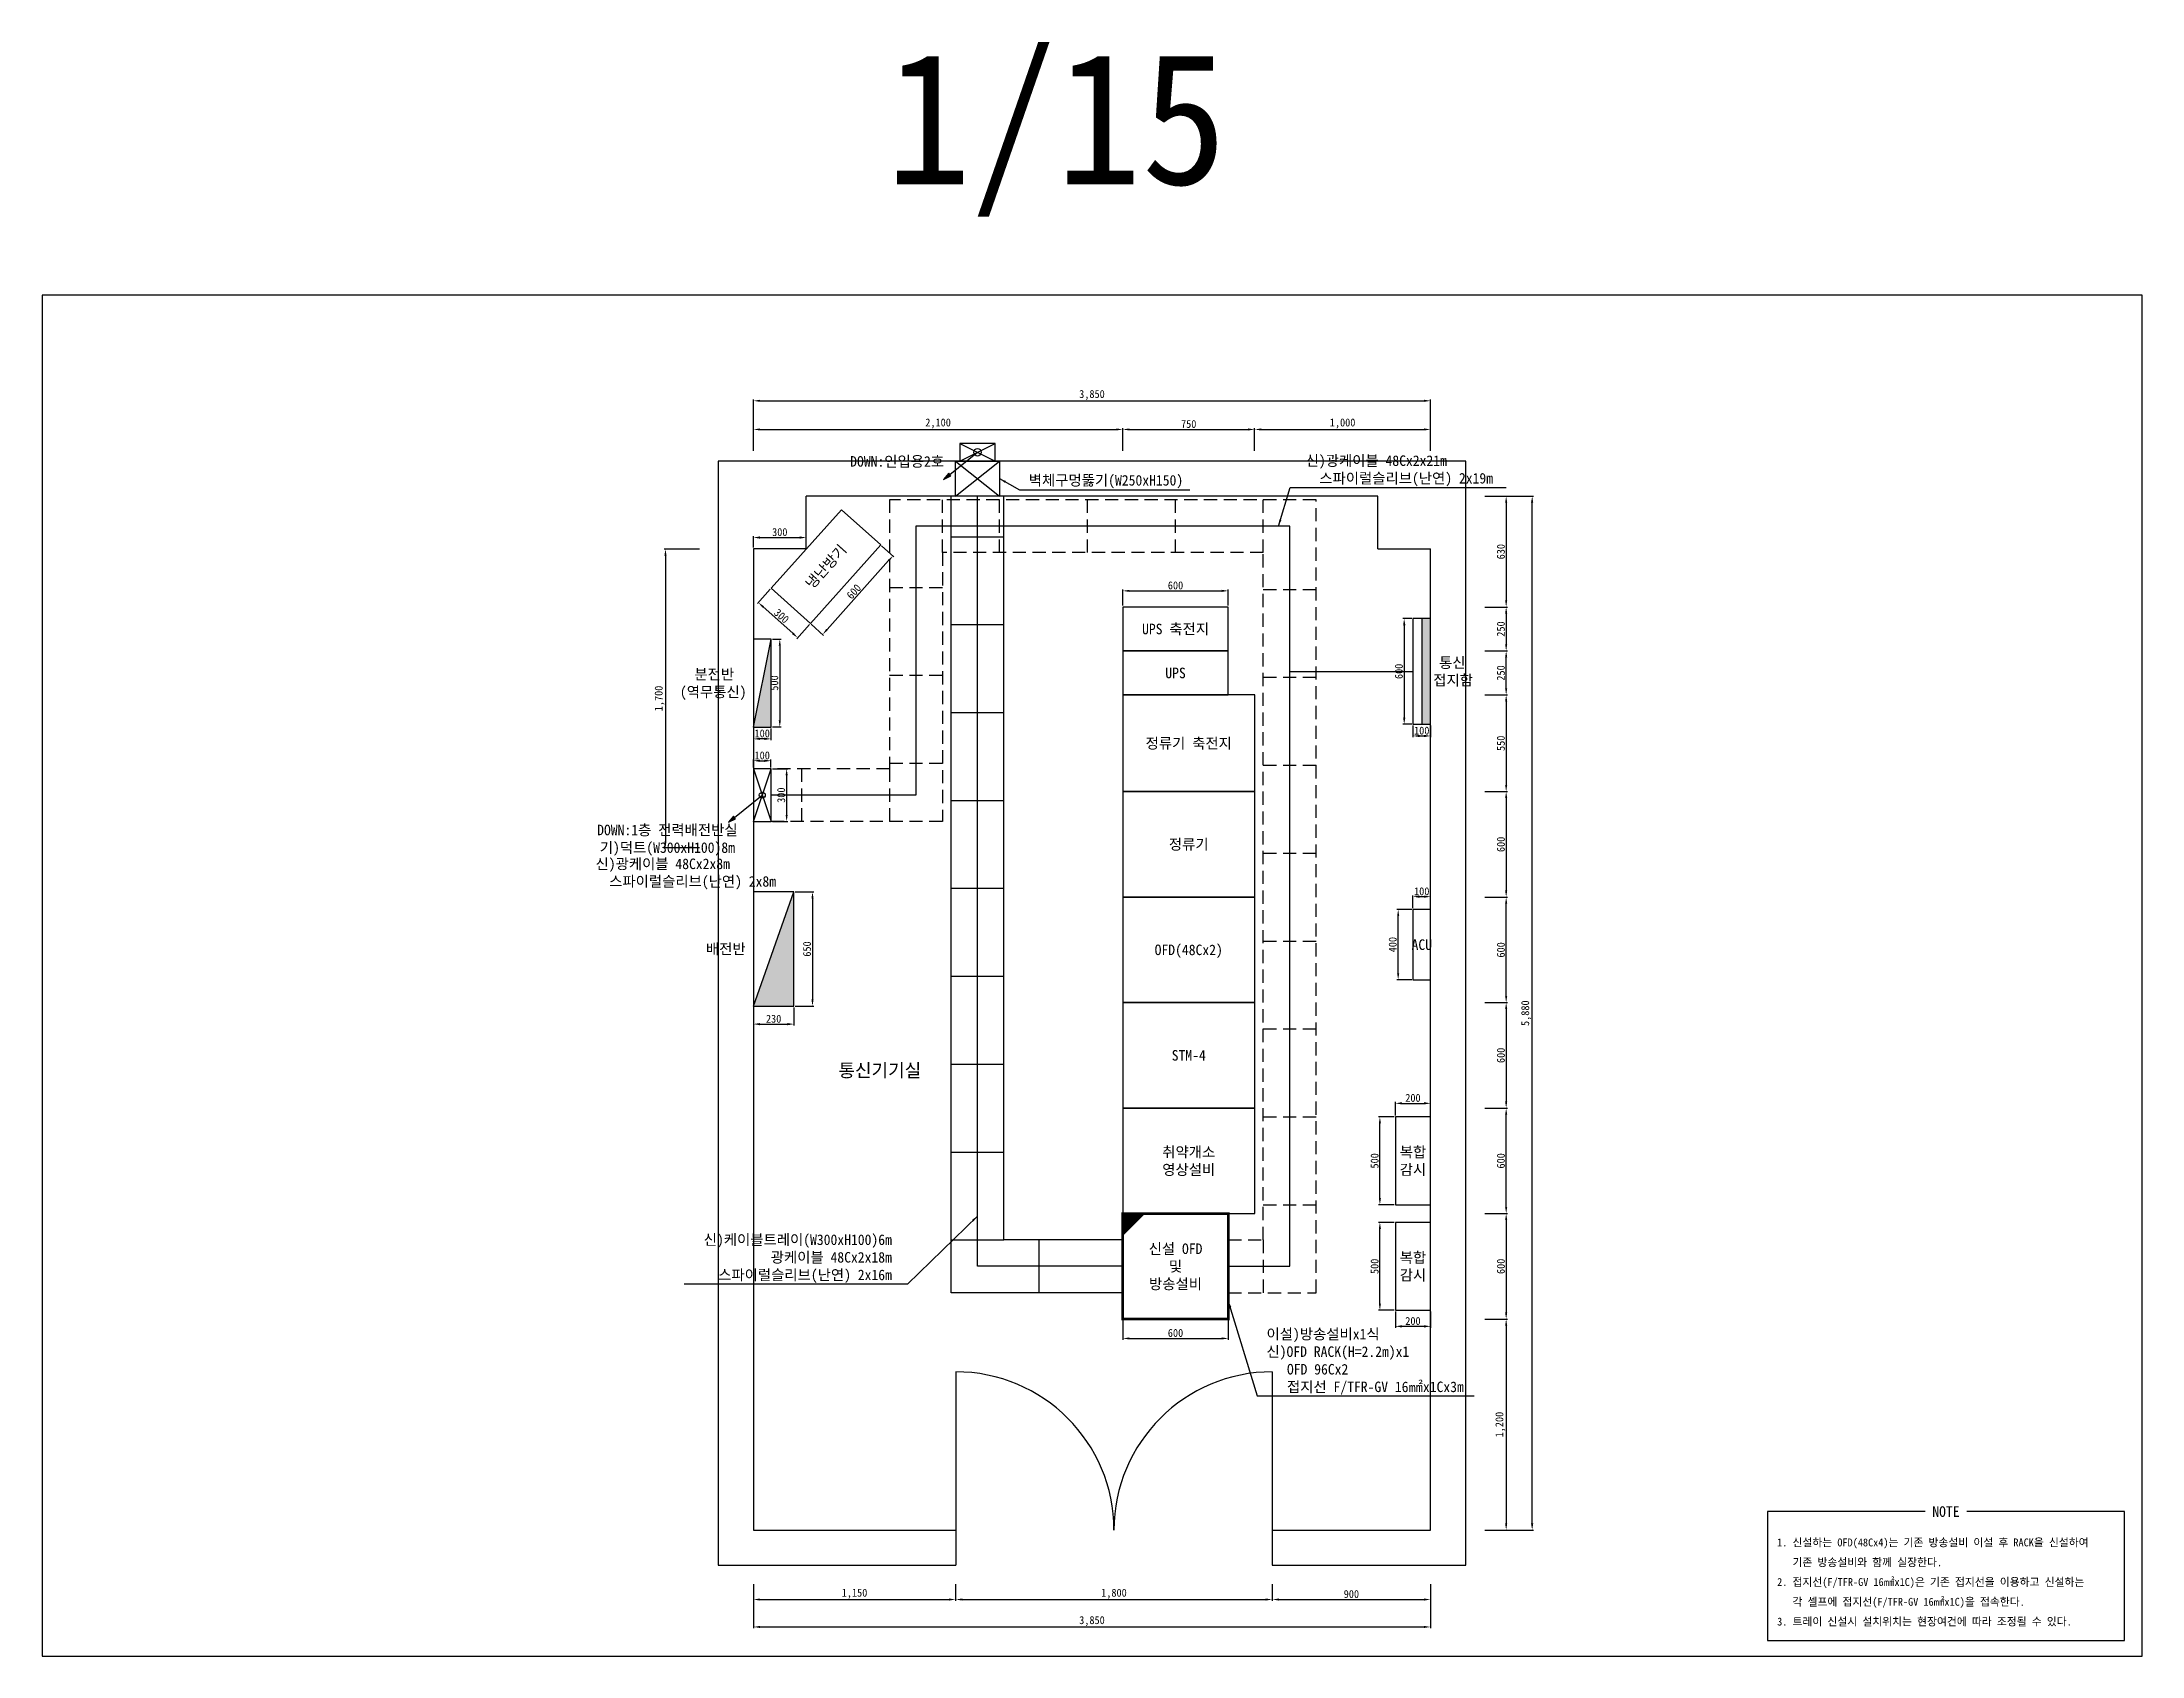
# Model space of a CAD drawing. Header units: millimetres. Extents: x 241035 to 252975, y -265491 to -256311.
import ezdxf
from ezdxf.enums import TextEntityAlignment as Align

# ---------------------------------------------------------------- set-up
doc = ezdxf.new("R2010")
doc.units = ezdxf.units.MM
doc.linetypes.add('HIDDEN2', pattern=[0.1875, 0.125, -0.0625])
for name, color, linetype in [('TT-BASE', 253, 'Continuous'), ('TT-CABL', 4, 'Continuous'), ('TT-CTRL-JUNT', 4, 'Continuous'), ('TT-TRAY', 4, 'Continuous'), ('TZ-BASE', 253, 'Continuous'), ('TZ-DIMS', 1, 'Continuous'), ('TZ-LEAL', 1, 'Continuous'), ('TZ-LEAT', 3, 'Continuous'), ('TZ-LINE', 4, 'Continuous'), ('TZ-SYMB', 2, 'Continuous'), ('TZ-TEX2', 3, 'Continuous'), ('TZ-TEXT', 3, 'Continuous')]:
    doc.layers.add(name, color=color, linetype=linetype)
doc.layers.add('TX-PAPR', color=2, linetype='Continuous', plot=False)
doc.styles.get("Standard").update_dxf_attribs({"font": 'GulimChe.ttf'})
doc.linetypes.add('BATTINB', pattern='A,0,-0.0025,[134,GulimChe.ttf,S=0.0025,R=0,X=-0.0025,Y=0.01],-0.005,[134,GulimChe.ttf,S=0.0025,R=180,X=0.0025,Y=0.01],-0.0025', length=0.01)
doc.dimstyles.new('D15', dxfattribs={"dimscale": 15, "dimtxt": 3, "dimasz": 2.5, "dimexe": 0.5, "dimexo": 0.5, "dimgap": 0.5, "dimtad": 1, "dimdec": 0, "dimzin": 1, "dimdsep": 46, "dimlunit": 6, "dimtxsty": 'Standard', "dimcen": 1, "dimclrd": 1, "dimclre": 1, "dimclrt": 3, "dimadec": 0, "dimazin": 0, "dimtfac": 1, "dimtdec": 0, "dimtix": 1, "dimtmove": 2, "dimatfit": 3, "dimfxl": 0, "dimtvp": 2, "dimlwd": -1, "dimlwe": -1, "dimarcsym": 0})

# ---------------------------------------------------------------- blocks, each defined once
blk = doc.blocks.new('*D26')
at = {"layer": 'DEFPOINTS', "color": 0}
for p in [(245080, -265075), (246230, -265075), (246230, -265170)]:
    blk.add_point(p, dxfattribs=at)
at = {"layer": 'TZ-DIMS', "color": 1}
for p, q in [((245080, -265082), (245080, -265177)), ((245118, -265170), (246193, -265170)), ((246230, -265082), (246230, -265177))]:
    blk.add_line(p, q, dxfattribs=at)
for points in [[(245118, -265164), (245118, -265176), (245080, -265170)], [(246193, -265164), (246193, -265176), (246230, -265170)]]:
    blk.add_solid(points, dxfattribs=at)
at = {"layer": 'TZ-DIMS', "color": 3, "insert": (245655, -265137), "char_height": 45, "attachment_point": 5}
blk.add_mtext('1,150', dxfattribs=at)
blk = doc.blocks.new('*D27')
at = {"layer": 'DEFPOINTS', "color": 0}
for p in [(246230, -265075), (248030, -265075), (248030, -265170)]:
    blk.add_point(p, dxfattribs=at)
at = {"layer": 'TZ-DIMS', "color": 1}
for p, q in [((246230, -265082), (246230, -265177)), ((246268, -265170), (247993, -265170)), ((248030, -265082), (248030, -265177))]:
    blk.add_line(p, q, dxfattribs=at)
for points in [[(246268, -265164), (246268, -265176), (246230, -265170)], [(247993, -265164), (247993, -265176), (248030, -265170)]]:
    blk.add_solid(points, dxfattribs=at)
at = {"layer": 'TZ-DIMS', "color": 3, "insert": (247130, -265137), "char_height": 45, "attachment_point": 5}
blk.add_mtext('1,800', dxfattribs=at)
blk = doc.blocks.new('*D28')
at = {"layer": 'DEFPOINTS', "color": 0}
for p in [(248030, -265075), (248930, -265075), (248930, -265170)]:
    blk.add_point(p, dxfattribs=at)
at = {"layer": 'TZ-DIMS', "color": 1}
for p, q in [((248030, -265082), (248030, -265177)), ((248068, -265170), (248893, -265170)), ((248930, -265082), (248930, -265177))]:
    blk.add_line(p, q, dxfattribs=at)
for points in [[(248068, -265164), (248068, -265176), (248030, -265170)], [(248893, -265164), (248893, -265176), (248930, -265170)]]:
    blk.add_solid(points, dxfattribs=at)
at = {"layer": 'TZ-DIMS', "color": 3, "insert": (248480, -265139), "char_height": 45, "attachment_point": 5}
blk.add_mtext('900', dxfattribs=at)
blk = doc.blocks.new('*D29')
at = {"layer": 'DEFPOINTS', "color": 0}
for p in [(245080, -265075), (248930, -265075), (248930, -265326)]:
    blk.add_point(p, dxfattribs=at)
at = {"layer": 'TZ-DIMS', "color": 1}
for p, q in [((245080, -265082), (245080, -265333)), ((248930, -265082), (248930, -265333)), ((245118, -265326), (248893, -265326))]:
    blk.add_line(p, q, dxfattribs=at)
for points in [[(245118, -265320), (245118, -265332), (245080, -265326)], [(248893, -265320), (248893, -265332), (248930, -265326)]]:
    blk.add_solid(points, dxfattribs=at)
at = {"layer": 'TZ-DIMS', "color": 3, "insert": (247005, -265293), "char_height": 45, "attachment_point": 5}
blk.add_mtext('3,850', dxfattribs=at)
blk = doc.blocks.new('*D30')
at = {"layer": 'DEFPOINTS', "color": 0}
for p in [(245804, -259171), (245874, -259234), (245404, -259618)]:
    blk.add_point(p, dxfattribs=at)
at = {"layer": 'TZ-DIMS', "color": 1}
for p, q in [((245809, -259176), (245879, -259239)), ((245499, -259653), (245849, -259261)), ((245409, -259623), (245479, -259686))]:
    blk.add_line(p, q, dxfattribs=at)
for points in [[(245844, -259257), (245853, -259266), (245874, -259234)], [(245494, -259649), (245503, -259657), (245474, -259681)]]:
    blk.add_solid(points, dxfattribs=at)
at = {"layer": 'TZ-DIMS', "color": 3, "insert": (245651, -259437), "char_height": 45, "attachment_point": 5, "rotation": 48.1897}
blk.add_mtext('600', dxfattribs=at)
blk = doc.blocks.new('*D31')
at = {"layer": 'DEFPOINTS', "color": 0}
for p in [(245180, -259418), (245404, -259618), (245331, -259699)]:
    blk.add_point(p, dxfattribs=at)
at = {"layer": 'TZ-DIMS', "color": 1}
for p, q in [((245175, -259424), (245103, -259505)), ((245136, -259524), (245304, -259674)), ((245399, -259624), (245326, -259705))]:
    blk.add_line(p, q, dxfattribs=at)
for points in [[(245140, -259520), (245132, -259529), (245108, -259499)], [(245308, -259670), (245299, -259679), (245331, -259699)]]:
    blk.add_solid(points, dxfattribs=at)
at = {"layer": 'TZ-DIMS', "color": 3, "insert": (245240, -259576), "char_height": 45, "attachment_point": 5, "rotation": 318.1897}
blk.add_mtext('300', dxfattribs=at)
blk = doc.blocks.new('*D38')
at = {"layer": 'DEFPOINTS', "color": 0}
for p in [(245080, -259195), (245380, -259130), (245380, -259195)]:
    blk.add_point(p, dxfattribs=at)
at = {"layer": 'TZ-DIMS', "color": 1}
for p, q in [((245080, -259187), (245080, -259122)), ((245118, -259130), (245343, -259130)), ((245380, -259187), (245380, -259122))]:
    blk.add_line(p, q, dxfattribs=at)
for points in [[(245118, -259123), (245118, -259136), (245080, -259130)], [(245343, -259123), (245343, -259136), (245380, -259130)]]:
    blk.add_solid(points, dxfattribs=at)
at = {"layer": 'TZ-DIMS', "color": 3, "insert": (245230, -259099), "char_height": 45, "attachment_point": 5}
blk.add_mtext('300', dxfattribs=at)
blk = doc.blocks.new('*D32')
at = {"layer": 'DEFPOINTS', "color": 0}
for p in [(245180, -260445), (245180, -260745), (245269, -260745)]:
    blk.add_point(p, dxfattribs=at)
at = {"layer": 'TZ-DIMS', "color": 1}
for p, q in [((245188, -260445), (245276, -260445)), ((245269, -260482), (245269, -260707)), ((245188, -260745), (245276, -260745))]:
    blk.add_line(p, q, dxfattribs=at)
for points in [[(245263, -260482), (245275, -260482), (245269, -260445)], [(245263, -260707), (245275, -260707), (245269, -260745)]]:
    blk.add_solid(points, dxfattribs=at)
at = {"layer": 'TZ-DIMS', "color": 3, "insert": (245238, -260595), "char_height": 45, "attachment_point": 5, "rotation": 90}
blk.add_mtext('300', dxfattribs=at)
blk = doc.blocks.new('*D33')
at = {"layer": 'DEFPOINTS', "color": 0}
for p in [(245180, -260399), (245080, -260445), (245180, -260445)]:
    blk.add_point(p, dxfattribs=at)
at = {"layer": 'TZ-DIMS', "color": 1}
for p, q in [((245080, -260437), (245080, -260392)), ((245118, -260399), (245143, -260399)), ((245180, -260437), (245180, -260392))]:
    blk.add_line(p, q, dxfattribs=at)
for points in [[(245118, -260393), (245118, -260406), (245080, -260399)], [(245143, -260393), (245143, -260406), (245180, -260399)]]:
    blk.add_solid(points, dxfattribs=at)
at = {"layer": 'TZ-DIMS', "color": 3, "insert": (245130, -260369), "char_height": 45, "attachment_point": 5}
blk.add_mtext('100', dxfattribs=at)
blk = doc.blocks.new('*D34')
at = {"layer": 'DEFPOINTS', "color": 0}
for p in [(245180, -259707), (245180, -260207), (245230, -260207)]:
    blk.add_point(p, dxfattribs=at)
at = {"layer": 'TZ-DIMS', "color": 1}
for p, q in [((245188, -259707), (245237, -259707)), ((245230, -259745), (245230, -260170)), ((245188, -260207), (245237, -260207))]:
    blk.add_line(p, q, dxfattribs=at)
for points in [[(245224, -259745), (245236, -259745), (245230, -259707)], [(245224, -260170), (245236, -260170), (245230, -260207)]]:
    blk.add_solid(points, dxfattribs=at)
at = {"layer": 'TZ-DIMS', "color": 3, "insert": (245199, -259957), "char_height": 45, "attachment_point": 5, "rotation": 90}
blk.add_mtext('500', dxfattribs=at)
blk = doc.blocks.new('*D35')
at = {"layer": 'DEFPOINTS', "color": 0}
for p in [(245080, -260207), (245080, -260275), (245180, -260207)]:
    blk.add_point(p, dxfattribs=at)
at = {"layer": 'TZ-DIMS', "color": 1}
for p, q in [((245080, -260215), (245080, -260282)), ((245143, -260275), (245118, -260275)), ((245180, -260215), (245180, -260282))]:
    blk.add_line(p, q, dxfattribs=at)
for points in [[(245118, -260268), (245118, -260281), (245080, -260275)], [(245143, -260268), (245143, -260281), (245180, -260275)]]:
    blk.add_solid(points, dxfattribs=at)
at = {"layer": 'TZ-DIMS', "color": 3, "insert": (245130, -260244), "char_height": 45, "attachment_point": 5}
blk.add_mtext('100', dxfattribs=at)
blk = doc.blocks.new('*D3')
at = {"layer": 'DEFPOINTS', "color": 0}
for p in [(245080, -261795), (245310, -261795), (245310, -261897)]:
    blk.add_point(p, dxfattribs=at)
at = {"layer": 'TZ-DIMS', "color": 1}
for p, q in [((245080, -261802), (245080, -261905)), ((245310, -261802), (245310, -261905)), ((245118, -261897), (245273, -261897))]:
    blk.add_line(p, q, dxfattribs=at)
for points in [[(245118, -261891), (245118, -261904), (245080, -261897)], [(245273, -261891), (245273, -261904), (245310, -261897)]]:
    blk.add_solid(points, dxfattribs=at)
at = {"layer": 'TZ-DIMS', "color": 3, "insert": (245195, -261867), "char_height": 45, "attachment_point": 5}
blk.add_mtext('230', dxfattribs=at)
blk = doc.blocks.new('*D4')
at = {"layer": 'DEFPOINTS', "color": 0}
for p in [(247180, -258515), (245080, -258645), (247180, -258645)]:
    blk.add_point(p, dxfattribs=at)
at = {"layer": 'TZ-DIMS', "color": 1}
for p, q in [((245080, -258637), (245080, -258507)), ((245118, -258515), (247143, -258515)), ((247180, -258637), (247180, -258507))]:
    blk.add_line(p, q, dxfattribs=at)
for points in [[(245118, -258509), (245118, -258521), (245080, -258515)], [(247143, -258509), (247143, -258521), (247180, -258515)]]:
    blk.add_solid(points, dxfattribs=at)
at = {"layer": 'TZ-DIMS', "color": 3, "insert": (246130, -258481), "char_height": 45, "attachment_point": 5}
blk.add_mtext('2,100', dxfattribs=at)
blk = doc.blocks.new('*D5')
at = {"layer": 'DEFPOINTS', "color": 0}
for p in [(247930, -258515), (247180, -258645), (247930, -258645)]:
    blk.add_point(p, dxfattribs=at)
at = {"layer": 'TZ-DIMS', "color": 1}
for p, q in [((247180, -258637), (247180, -258507)), ((247218, -258515), (247893, -258515)), ((247930, -258637), (247930, -258507))]:
    blk.add_line(p, q, dxfattribs=at)
for points in [[(247218, -258509), (247218, -258521), (247180, -258515)], [(247893, -258509), (247893, -258521), (247930, -258515)]]:
    blk.add_solid(points, dxfattribs=at)
at = {"layer": 'TZ-DIMS', "color": 3, "insert": (247555, -258484), "char_height": 45, "attachment_point": 5}
blk.add_mtext('750', dxfattribs=at)
blk = doc.blocks.new('*D6')
at = {"layer": 'DEFPOINTS', "color": 0}
for p in [(248930, -258515), (247930, -258645), (248930, -258645)]:
    blk.add_point(p, dxfattribs=at)
at = {"layer": 'TZ-DIMS', "color": 1}
for p, q in [((247930, -258637), (247930, -258507)), ((247968, -258515), (248893, -258515)), ((248930, -258637), (248930, -258507))]:
    blk.add_line(p, q, dxfattribs=at)
for points in [[(247968, -258509), (247968, -258521), (247930, -258515)], [(248893, -258509), (248893, -258521), (248930, -258515)]]:
    blk.add_solid(points, dxfattribs=at)
at = {"layer": 'TZ-DIMS', "color": 3, "insert": (248430, -258481), "char_height": 45, "attachment_point": 5}
blk.add_mtext('1,000', dxfattribs=at)
blk = doc.blocks.new('*D7')
at = {"layer": 'DEFPOINTS', "color": 0}
for p in [(248930, -258352), (245080, -258645), (248930, -258645)]:
    blk.add_point(p, dxfattribs=at)
at = {"layer": 'TZ-DIMS', "color": 1}
for p, q in [((245080, -258637), (245080, -258345)), ((245118, -258352), (248893, -258352)), ((248930, -258637), (248930, -258345))]:
    blk.add_line(p, q, dxfattribs=at)
for points in [[(245118, -258346), (245118, -258358), (245080, -258352)], [(248893, -258346), (248893, -258358), (248930, -258352)]]:
    blk.add_solid(points, dxfattribs=at)
at = {"layer": 'TZ-DIMS', "color": 3, "insert": (247005, -258319), "char_height": 45, "attachment_point": 5}
blk.add_mtext('3,850', dxfattribs=at)
blk = doc.blocks.new('*D8')
at = {"layer": 'DEFPOINTS', "color": 0}
for p in [(249230, -258895), (249230, -259525), (249360, -259525)]:
    blk.add_point(p, dxfattribs=at)
at = {"layer": 'TZ-DIMS', "color": 1}
for p, q in [((249238, -258895), (249368, -258895)), ((249360, -258932), (249360, -259487)), ((249238, -259525), (249368, -259525))]:
    blk.add_line(p, q, dxfattribs=at)
for points in [[(249354, -258932), (249366, -258932), (249360, -258895)], [(249354, -259487), (249366, -259487), (249360, -259525)]]:
    blk.add_solid(points, dxfattribs=at)
at = {"layer": 'TZ-DIMS', "color": 3, "insert": (249330, -259210), "char_height": 45, "attachment_point": 5, "rotation": 90}
blk.add_mtext('630', dxfattribs=at)
blk = doc.blocks.new('*D9')
at = {"layer": 'DEFPOINTS', "color": 0}
for p in [(249230, -259525), (249230, -259775), (249360, -259775)]:
    blk.add_point(p, dxfattribs=at)
at = {"layer": 'TZ-DIMS', "color": 1}
for p, q in [((249238, -259525), (249368, -259525)), ((249360, -259562), (249360, -259737)), ((249238, -259775), (249368, -259775))]:
    blk.add_line(p, q, dxfattribs=at)
for points in [[(249354, -259562), (249366, -259562), (249360, -259525)], [(249354, -259737), (249366, -259737), (249360, -259775)]]:
    blk.add_solid(points, dxfattribs=at)
at = {"layer": 'TZ-DIMS', "color": 3, "insert": (249330, -259650), "char_height": 45, "attachment_point": 5, "rotation": 90}
blk.add_mtext('250', dxfattribs=at)
blk = doc.blocks.new('*D10')
at = {"layer": 'DEFPOINTS', "color": 0}
for p in [(249230, -259775), (249360, -259775), (249230, -260025)]:
    blk.add_point(p, dxfattribs=at)
at = {"layer": 'TZ-DIMS', "color": 1}
for p, q in [((249238, -259775), (249368, -259775)), ((249360, -259987), (249360, -259812)), ((249238, -260025), (249368, -260025))]:
    blk.add_line(p, q, dxfattribs=at)
for points in [[(249354, -259812), (249366, -259812), (249360, -259775)], [(249354, -259987), (249366, -259987), (249360, -260025)]]:
    blk.add_solid(points, dxfattribs=at)
at = {"layer": 'TZ-DIMS', "color": 3, "insert": (249330, -259900), "char_height": 45, "attachment_point": 5, "rotation": 90}
blk.add_mtext('250', dxfattribs=at)
blk = doc.blocks.new('*D11')
at = {"layer": 'DEFPOINTS', "color": 0}
for p in [(249230, -260025), (249230, -260575), (249360, -260575)]:
    blk.add_point(p, dxfattribs=at)
at = {"layer": 'TZ-DIMS', "color": 1}
for p, q in [((249238, -260025), (249368, -260025)), ((249360, -260062), (249360, -260537)), ((249238, -260575), (249368, -260575))]:
    blk.add_line(p, q, dxfattribs=at)
for points in [[(249354, -260062), (249366, -260062), (249360, -260025)], [(249354, -260537), (249366, -260537), (249360, -260575)]]:
    blk.add_solid(points, dxfattribs=at)
at = {"layer": 'TZ-DIMS', "color": 3, "insert": (249330, -260300), "char_height": 45, "attachment_point": 5, "rotation": 90}
blk.add_mtext('550', dxfattribs=at)
blk = doc.blocks.new('*D12')
at = {"layer": 'DEFPOINTS', "color": 0}
for p in [(249230, -260575), (249230, -261175), (249360, -261175)]:
    blk.add_point(p, dxfattribs=at)
at = {"layer": 'TZ-DIMS', "color": 1}
for p, q in [((249238, -260575), (249368, -260575)), ((249360, -260612), (249360, -261137)), ((249238, -261175), (249368, -261175))]:
    blk.add_line(p, q, dxfattribs=at)
for points in [[(249354, -260612), (249366, -260612), (249360, -260575)], [(249354, -261137), (249366, -261137), (249360, -261175)]]:
    blk.add_solid(points, dxfattribs=at)
at = {"layer": 'TZ-DIMS', "color": 3, "insert": (249330, -260875), "char_height": 45, "attachment_point": 5, "rotation": 90}
blk.add_mtext('600', dxfattribs=at)
blk = doc.blocks.new('*D13')
at = {"layer": 'DEFPOINTS', "color": 0}
for p in [(249230, -261175), (249360, -261175), (249230, -261775)]:
    blk.add_point(p, dxfattribs=at)
at = {"layer": 'TZ-DIMS', "color": 1}
for p, q in [((249238, -261175), (249368, -261175)), ((249360, -261737), (249360, -261212)), ((249238, -261775), (249368, -261775))]:
    blk.add_line(p, q, dxfattribs=at)
for points in [[(249354, -261212), (249366, -261212), (249360, -261175)], [(249354, -261737), (249366, -261737), (249360, -261775)]]:
    blk.add_solid(points, dxfattribs=at)
at = {"layer": 'TZ-DIMS', "color": 3, "insert": (249330, -261475), "char_height": 45, "attachment_point": 5, "rotation": 90}
blk.add_mtext('600', dxfattribs=at)
blk = doc.blocks.new('*D14')
at = {"layer": 'DEFPOINTS', "color": 0}
for p in [(249230, -262375), (249360, -262375), (249230, -262975)]:
    blk.add_point(p, dxfattribs=at)
at = {"layer": 'TZ-DIMS', "color": 1}
for p, q in [((249238, -262375), (249368, -262375)), ((249360, -262937), (249360, -262412)), ((249238, -262975), (249368, -262975))]:
    blk.add_line(p, q, dxfattribs=at)
for points in [[(249354, -262412), (249366, -262412), (249360, -262375)], [(249354, -262937), (249366, -262937), (249360, -262975)]]:
    blk.add_solid(points, dxfattribs=at)
at = {"layer": 'TZ-DIMS', "color": 3, "insert": (249330, -262675), "char_height": 45, "attachment_point": 5, "rotation": 90}
blk.add_mtext('600', dxfattribs=at)
blk = doc.blocks.new('*D15')
at = {"layer": 'DEFPOINTS', "color": 0}
for p in [(249230, -261775), (249230, -262375), (249360, -262375)]:
    blk.add_point(p, dxfattribs=at)
at = {"layer": 'TZ-DIMS', "color": 1}
for p, q in [((249238, -261775), (249368, -261775)), ((249360, -261812), (249360, -262337)), ((249238, -262375), (249368, -262375))]:
    blk.add_line(p, q, dxfattribs=at)
for points in [[(249354, -261812), (249366, -261812), (249360, -261775)], [(249354, -262337), (249366, -262337), (249360, -262375)]]:
    blk.add_solid(points, dxfattribs=at)
at = {"layer": 'TZ-DIMS', "color": 3, "insert": (249330, -262075), "char_height": 45, "attachment_point": 5, "rotation": 90}
blk.add_mtext('600', dxfattribs=at)
blk = doc.blocks.new('*D16')
at = {"layer": 'DEFPOINTS', "color": 0}
for p in [(249230, -262975), (249230, -263575), (249360, -263575)]:
    blk.add_point(p, dxfattribs=at)
at = {"layer": 'TZ-DIMS', "color": 1}
for p, q in [((249238, -262975), (249368, -262975)), ((249360, -263012), (249360, -263537)), ((249238, -263575), (249368, -263575))]:
    blk.add_line(p, q, dxfattribs=at)
for points in [[(249354, -263012), (249366, -263012), (249360, -262975)], [(249354, -263537), (249366, -263537), (249360, -263575)]]:
    blk.add_solid(points, dxfattribs=at)
at = {"layer": 'TZ-DIMS', "color": 3, "insert": (249330, -263275), "char_height": 45, "attachment_point": 5, "rotation": 90}
blk.add_mtext('600', dxfattribs=at)
blk = doc.blocks.new('*D17')
at = {"layer": 'DEFPOINTS', "color": 0}
for p in [(249230, -263575), (249230, -264775), (249360, -264775)]:
    blk.add_point(p, dxfattribs=at)
at = {"layer": 'TZ-DIMS', "color": 1}
for p, q in [((249238, -263575), (249368, -263575)), ((249360, -263612), (249360, -264737)), ((249238, -264775), (249368, -264775))]:
    blk.add_line(p, q, dxfattribs=at)
for points in [[(249354, -263612), (249366, -263612), (249360, -263575)], [(249354, -264737), (249366, -264737), (249360, -264775)]]:
    blk.add_solid(points, dxfattribs=at)
at = {"layer": 'TZ-DIMS', "color": 3, "insert": (249327, -264175), "char_height": 45, "attachment_point": 5, "rotation": 90}
blk.add_mtext('1,200', dxfattribs=at)
blk = doc.blocks.new('*D18')
at = {"layer": 'DEFPOINTS', "color": 0}
for p in [(249230, -258895), (249508, -258895), (249230, -264775)]:
    blk.add_point(p, dxfattribs=at)
at = {"layer": 'TZ-DIMS', "color": 1}
for p, q in [((249238, -258895), (249515, -258895)), ((249508, -264737), (249508, -258932)), ((249238, -264775), (249515, -264775))]:
    blk.add_line(p, q, dxfattribs=at)
for points in [[(249501, -258932), (249514, -258932), (249508, -258895)], [(249501, -264737), (249514, -264737), (249508, -264775)]]:
    blk.add_solid(points, dxfattribs=at)
at = {"layer": 'TZ-DIMS', "color": 3, "insert": (249474, -261835), "char_height": 45, "attachment_point": 5, "rotation": 90}
blk.add_mtext('5,880', dxfattribs=at)
blk = doc.blocks.new('*D36')
at = {"layer": 'DEFPOINTS', "color": 0}
for p in [(247780, -259433), (247180, -259525), (247780, -259525)]:
    blk.add_point(p, dxfattribs=at)
at = {"layer": 'TZ-DIMS', "color": 1}
for p, q in [((247180, -259517), (247180, -259425)), ((247218, -259433), (247743, -259433)), ((247780, -259517), (247780, -259425))]:
    blk.add_line(p, q, dxfattribs=at)
for points in [[(247218, -259427), (247218, -259439), (247180, -259433)], [(247743, -259427), (247743, -259439), (247780, -259433)]]:
    blk.add_solid(points, dxfattribs=at)
at = {"layer": 'TZ-DIMS', "color": 3, "insert": (247480, -259402), "char_height": 45, "attachment_point": 5}
blk.add_mtext('600', dxfattribs=at)
blk = doc.blocks.new('*D19')
at = {"layer": 'DEFPOINTS', "color": 0}
for p in [(248830, -259591), (248780, -260191), (248830, -260191)]:
    blk.add_point(p, dxfattribs=at)
at = {"layer": 'TZ-DIMS', "color": 1}
for p, q in [((248823, -259591), (248773, -259591)), ((248780, -259629), (248780, -260154)), ((248823, -260191), (248773, -260191))]:
    blk.add_line(p, q, dxfattribs=at)
for points in [[(248774, -259629), (248787, -259629), (248780, -259591)], [(248774, -260154), (248787, -260154), (248780, -260191)]]:
    blk.add_solid(points, dxfattribs=at)
at = {"layer": 'TZ-DIMS', "color": 3, "insert": (248750, -259891), "char_height": 45, "attachment_point": 5, "rotation": 90}
blk.add_mtext('600', dxfattribs=at)
blk = doc.blocks.new('*D20')
at = {"layer": 'DEFPOINTS', "color": 0}
for p in [(248830, -260191), (248930, -260191), (248930, -260258)]:
    blk.add_point(p, dxfattribs=at)
at = {"layer": 'TZ-DIMS', "color": 1}
for p, q in [((248830, -260199), (248830, -260266)), ((248868, -260258), (248893, -260258)), ((248930, -260199), (248930, -260266))]:
    blk.add_line(p, q, dxfattribs=at)
for points in [[(248868, -260252), (248868, -260265), (248830, -260258)], [(248893, -260252), (248893, -260265), (248930, -260258)]]:
    blk.add_solid(points, dxfattribs=at)
at = {"layer": 'TZ-DIMS', "color": 3, "insert": (248880, -260228), "char_height": 45, "attachment_point": 5}
blk.add_mtext('100', dxfattribs=at)
blk = doc.blocks.new('*D21')
at = {"layer": 'DEFPOINTS', "color": 0}
for p in [(248730, -263525), (248930, -263525), (248930, -263616)]:
    blk.add_point(p, dxfattribs=at)
at = {"layer": 'TZ-DIMS', "color": 1}
for p, q in [((248730, -263532), (248730, -263624)), ((248768, -263616), (248893, -263616)), ((248930, -263532), (248930, -263624))]:
    blk.add_line(p, q, dxfattribs=at)
for points in [[(248768, -263610), (248768, -263623), (248730, -263616)], [(248893, -263610), (248893, -263623), (248930, -263616)]]:
    blk.add_solid(points, dxfattribs=at)
at = {"layer": 'TZ-DIMS', "color": 3, "insert": (248830, -263586), "char_height": 45, "attachment_point": 5}
blk.add_mtext('200', dxfattribs=at)
blk = doc.blocks.new('*D22')
at = {"layer": 'DEFPOINTS', "color": 0}
for p in [(248642, -263025), (248730, -263025), (248730, -263525)]:
    blk.add_point(p, dxfattribs=at)
at = {"layer": 'TZ-DIMS', "color": 1}
for p, q in [((248723, -263025), (248635, -263025)), ((248642, -263487), (248642, -263062)), ((248723, -263525), (248635, -263525))]:
    blk.add_line(p, q, dxfattribs=at)
for points in [[(248636, -263062), (248648, -263062), (248642, -263025)], [(248636, -263487), (248648, -263487), (248642, -263525)]]:
    blk.add_solid(points, dxfattribs=at)
at = {"layer": 'TZ-DIMS', "color": 3, "insert": (248612, -263275), "char_height": 45, "attachment_point": 5, "rotation": 90}
blk.add_mtext('500', dxfattribs=at)
blk = doc.blocks.new('*D23')
at = {"layer": 'DEFPOINTS', "color": 0}
for p in [(248642, -262425), (248730, -262425), (248730, -262925)]:
    blk.add_point(p, dxfattribs=at)
at = {"layer": 'TZ-DIMS', "color": 1}
for p, q in [((248723, -262425), (248635, -262425)), ((248642, -262887), (248642, -262462)), ((248723, -262925), (248635, -262925))]:
    blk.add_line(p, q, dxfattribs=at)
for points in [[(248636, -262462), (248648, -262462), (248642, -262425)], [(248636, -262887), (248648, -262887), (248642, -262925)]]:
    blk.add_solid(points, dxfattribs=at)
at = {"layer": 'TZ-DIMS', "color": 3, "insert": (248612, -262675), "char_height": 45, "attachment_point": 5, "rotation": 90}
blk.add_mtext('500', dxfattribs=at)
blk = doc.blocks.new('*D24')
at = {"layer": 'DEFPOINTS', "color": 0}
for p in [(248746, -261245), (248830, -261245), (248830, -261645)]:
    blk.add_point(p, dxfattribs=at)
at = {"layer": 'TZ-DIMS', "color": 1}
for p, q in [((248823, -261245), (248739, -261245)), ((248746, -261608), (248746, -261283)), ((248823, -261645), (248739, -261645))]:
    blk.add_line(p, q, dxfattribs=at)
for points in [[(248740, -261283), (248752, -261283), (248746, -261245)], [(248740, -261608), (248752, -261608), (248746, -261645)]]:
    blk.add_solid(points, dxfattribs=at)
at = {"layer": 'TZ-DIMS', "color": 3, "insert": (248715, -261445), "char_height": 45, "attachment_point": 5, "rotation": 90}
blk.add_mtext('400', dxfattribs=at)
blk = doc.blocks.new('*D25')
at = {"layer": 'DEFPOINTS', "color": 0}
for p in [(248830, -261245), (248930, -261172), (248930, -261245)]:
    blk.add_point(p, dxfattribs=at)
at = {"layer": 'TZ-DIMS', "color": 1}
for p, q in [((248830, -261238), (248830, -261165)), ((248868, -261172), (248893, -261172)), ((248930, -261238), (248930, -261165))]:
    blk.add_line(p, q, dxfattribs=at)
for points in [[(248868, -261166), (248868, -261179), (248830, -261172)], [(248893, -261166), (248893, -261179), (248930, -261172)]]:
    blk.add_solid(points, dxfattribs=at)
at = {"layer": 'TZ-DIMS', "color": 3, "insert": (248880, -261142), "char_height": 45, "attachment_point": 5}
blk.add_mtext('100', dxfattribs=at)
blk = doc.blocks.new('*D37')
at = {"layer": 'DEFPOINTS', "color": 0}
for p in [(248730, -262425), (248930, -262348), (248930, -262425)]:
    blk.add_point(p, dxfattribs=at)
at = {"layer": 'TZ-DIMS', "color": 1}
for p, q in [((248730, -262417), (248730, -262340)), ((248768, -262348), (248893, -262348)), ((248930, -262417), (248930, -262340))]:
    blk.add_line(p, q, dxfattribs=at)
for points in [[(248768, -262341), (248768, -262354), (248730, -262348)], [(248893, -262341), (248893, -262354), (248930, -262348)]]:
    blk.add_solid(points, dxfattribs=at)
at = {"layer": 'TZ-DIMS', "color": 3, "insert": (248830, -262317), "char_height": 45, "attachment_point": 5}
blk.add_mtext('200', dxfattribs=at)
blk = doc.blocks.new('*D39')
at = {"layer": 'DEFPOINTS', "color": 0}
for p in [(244780, -259195), (244580, -260895), (244780, -260895)]:
    blk.add_point(p, dxfattribs=at)
at = {"layer": 'TZ-DIMS', "color": 1}
for p, q in [((244773, -259195), (244573, -259195)), ((244580, -259232), (244580, -260857)), ((244773, -260895), (244573, -260895))]:
    blk.add_line(p, q, dxfattribs=at)
for points in [[(244574, -259232), (244586, -259232), (244580, -259195)], [(244574, -260857), (244586, -260857), (244580, -260895)]]:
    blk.add_solid(points, dxfattribs=at)
at = {"layer": 'TZ-DIMS', "color": 3, "insert": (244547, -260045), "char_height": 45, "attachment_point": 5, "rotation": 90}
blk.add_mtext('1,700', dxfattribs=at)
blk = doc.blocks.new('*D40')
at = {"layer": 'DEFPOINTS', "color": 0}
for p in [(245310, -261145), (245310, -261795), (245416, -261795)]:
    blk.add_point(p, dxfattribs=at)
at = {"layer": 'TZ-DIMS', "color": 1}
for p, q in [((245318, -261145), (245423, -261145)), ((245416, -261182), (245416, -261757)), ((245318, -261795), (245423, -261795))]:
    blk.add_line(p, q, dxfattribs=at)
for points in [[(245410, -261182), (245422, -261182), (245416, -261145)], [(245410, -261757), (245422, -261757), (245416, -261795)]]:
    blk.add_solid(points, dxfattribs=at)
at = {"layer": 'TZ-DIMS', "color": 3, "insert": (245385, -261470), "char_height": 45, "attachment_point": 5, "rotation": 90}
blk.add_mtext('650', dxfattribs=at)
blk = doc.blocks.new('*D41')
at = {"layer": 'DEFPOINTS', "color": 0}
for p in [(247180, -263575), (247780, -263575), (247780, -263685)]:
    blk.add_point(p, dxfattribs=at)
at = {"layer": 'TZ-DIMS', "color": 1}
for p, q in [((247180, -263582), (247180, -263692)), ((247780, -263582), (247780, -263692)), ((247218, -263685), (247743, -263685))]:
    blk.add_line(p, q, dxfattribs=at)
for points in [[(247218, -263679), (247218, -263691), (247180, -263685)], [(247743, -263679), (247743, -263691), (247780, -263685)]]:
    blk.add_solid(points, dxfattribs=at)
at = {"layer": 'TZ-DIMS', "color": 3, "insert": (247480, -263654), "char_height": 45, "attachment_point": 5}
blk.add_mtext('600', dxfattribs=at)

msp = doc.modelspace()

# ---------------------------------------------------------------- hatches: boundary and pattern name
at = {"layer": 'TT-BASE'}
h = msp.add_hatch(color=256, dxfattribs=at)
h.dxf.hatch_style = 1
h.paths.add_polyline_path([(248880.2, -260191.1), (248930.2, -260191.1), (248930.2, -259591.1), (248880.2, -259591.1)])
h = msp.add_hatch(color=256, dxfattribs=at)
h.dxf.hatch_style = 1
h.paths.add_polyline_path([(245180.2, -260207.4), (245180.2, -259707.4), (245080.2, -260207.4)])
h = msp.add_hatch(color=256, dxfattribs=at)
h.dxf.hatch_style = 1
h.paths.add_polyline_path([(245310.2, -261794.5), (245310.2, -261144.5), (245080.2, -261794.5)])
at = {"layer": 'TZ-LINE'}
h = msp.add_hatch(color=256, dxfattribs=at)
h.dxf.hatch_style = 1
h.paths.add_polyline_path([(247297.7, -262974.8), (247180.2, -262974.8), (247180.2, -263092.3)])
at = {"layer": 'TZ-SYMB'}
for points in [[(246161.7, -258799.1), (246202.1, -258778.7), (246190.4, -258764.1)], [(244937.5, -260749.1), (244978, -260728.7), (244966.3, -260714.1)]]:
    msp.add_hatch(color=256, dxfattribs=at).paths.add_polyline_path(points)

# ---------------------------------------------------------------- linework, layer by layer
at = {"layer": 'TT-BASE'}
for points in [[(245403.8, -259618.4), (245803.8, -259171.2), (245580.2, -258971.2), (245180.2, -259418.4)], [(247180.2, -259774.8), (247780.2, -259774.8), (247780.2, -259524.8), (247180.2, -259524.8)], [(248830.2, -260191.1), (248930.2, -260191.1), (248930.2, -259591.1), (248830.2, -259591.1)], [(245080.2, -260207.4), (245180.2, -260207.4), (245180.2, -259707.4), (245080.2, -259707.4)], [(247180.2, -260024.8), (247780.2, -260024.8), (247780.2, -259774.8), (247180.2, -259774.8)], [(247180.2, -260574.8), (247930.2, -260574.8), (247930.2, -260024.8), (247180.2, -260024.8)], [(247180.2, -261174.8), (247930.2, -261174.8), (247930.2, -260574.8), (247180.2, -260574.8)], [(245080.2, -261794.5), (245310.2, -261794.5), (245310.2, -261144.5), (245080.2, -261144.5)], [(247180.2, -261774.8), (247930.2, -261774.8), (247930.2, -261174.8), (247180.2, -261174.8)], [(248830.2, -261645.3), (248930.2, -261645.3), (248930.2, -261245.3), (248830.2, -261245.3)], [(247180.2, -262374.8), (247930.2, -262374.8), (247930.2, -261774.8), (247180.2, -261774.8)], [(247180.2, -262974.8), (247930.2, -262974.8), (247930.2, -262374.8), (247180.2, -262374.8)], [(248730.2, -262924.8), (248930.2, -262924.8), (248930.2, -262424.8), (248730.2, -262424.8)], [(248730.2, -263524.8), (248930.2, -263524.8), (248930.2, -263024.8), (248730.2, -263024.8)]]:
    msp.add_lwpolyline(points, close=True, dxfattribs=at)
for points in [[(248880.2, -259591.1), (248880.2, -260191.1)], [(245080.2, -260207.4), (245180.2, -259707.4)], [(245080.2, -261794.5), (245310.2, -261144.5)]]:
    msp.add_lwpolyline(points, dxfattribs=at)
at = {"layer": 'TT-CABL'}
msp.add_lwpolyline([(247780.2, -263274.8), (248129.3, -263274.8), (248129.3, -259065), (246004.3, -259065), (246004.3, -260594.8), (245180.2, -260594.8)], dxfattribs=at)
at = {"layer": 'TT-CABL', "ltscale": 600}
msp.add_lwpolyline([(248129.3, -259891.1), (248830.2, -259891.1)], dxfattribs=at)
at = {"layer": 'TT-CTRL-JUNT', "ltscale": 3}
for points in [[(246454.3, -258694.8), (246454.3, -258594.8), (246254.3, -258594.8), (246254.3, -258694.8)], [(245080.2, -260744.8), (245180.2, -260744.8), (245180.2, -260444.8), (245080.2, -260444.8)]]:
    msp.add_lwpolyline(points, close=True, dxfattribs=at)
for points in [[(246254.3, -258594.8), (246454.3, -258694.8)], [(246254.3, -258694.8), (246454.3, -258594.8)], [(245080.2, -260744.8), (245180.2, -260444.8)], [(245080.2, -260444.8), (245180.2, -260744.8)]]:
    msp.add_lwpolyline(points, dxfattribs=at)
at = {"layer": 'TT-TRAY'}
msp.add_lwpolyline([(246229.3, -258694.8), (246479.3, -258694.8), (246479.3, -258894.8), (246229.3, -258894.8)], close=True, dxfattribs=at)
for points in [[(246229.3, -258694.8), (246479.3, -258894.8)], [(246229.3, -258894.8), (246479.3, -258694.8)], [(247180.2, -263424.8), (246204.3, -263424.8), (246204.3, -258894.8)], [(247180.2, -263274.8), (246354.3, -263274.8), (246354.3, -258894.8)], [(247180.2, -263124.8), (246504.3, -263124.8), (246504.3, -258894.8)], [(246204.3, -259124.8), (246504.3, -259124.8)], [(246204.3, -259624.8), (246504.3, -259624.8)], [(246204.3, -260124.8), (246504.3, -260124.8)], [(246204.3, -260624.8), (246504.3, -260624.8)], [(246204.3, -261124.8), (246504.3, -261124.8)], [(246204.3, -261624.8), (246504.3, -261624.8)], [(246204.3, -262124.8), (246504.3, -262124.8)], [(246204.3, -262624.8), (246504.3, -262624.8)], [(246204.3, -263124.8), (246504.3, -263124.8)], [(246704.3, -263424.8), (246704.3, -263124.8)]]:
    msp.add_lwpolyline(points, dxfattribs=at)
at = {"layer": 'TT-TRAY', "linetype": 'HIDDEN2', "ltscale": 600}
for points in [[(247780.2, -263424.8), (248279.3, -263424.8), (248279.3, -258915), (245854.3, -258915), (245854.3, -260444.8), (245180.2, -260444.8)], [(246154.3, -259215), (246154.3, -258915)], [(246479.3, -259215), (246479.3, -258915)], [(246979.3, -259215), (246979.3, -258915)], [(247479.3, -259215), (247479.3, -258915)], [(247979.3, -259215), (247979.3, -258915)], [(247780.2, -263124.8), (247979.3, -263124.8), (247979.3, -259215), (246154.3, -259215), (246154.3, -260744.8), (245180.2, -260744.8)], [(246154.3, -259415), (245854.3, -259415)], [(247979.3, -259424.8), (248279.3, -259424.8)], [(246154.3, -259915), (245854.3, -259915)], [(247979.3, -259924.8), (248279.3, -259924.8)], [(245354.3, -260444.8), (245354.3, -260744.8)], [(246154.3, -260415), (245854.3, -260415)], [(245854.3, -260444.8), (245854.3, -260744.8)], [(247979.3, -260424.8), (248279.3, -260424.8)], [(247979.3, -260924.8), (248279.3, -260924.8)], [(247979.3, -261424.8), (248279.3, -261424.8)], [(247979.3, -261924.8), (248279.3, -261924.8)], [(247979.3, -262424.8), (248279.3, -262424.8)], [(247979.3, -262924.8), (248279.3, -262924.8)], [(247979.3, -263124.8), (247979.3, -263424.8)]]:
    msp.add_lwpolyline(points, dxfattribs=at)
at = {"layer": 'TX-PAPR'}
msp.add_lwpolyline([(241035.2, -265491.3), (252975.2, -265491.3), (252975.2, -257751.3), (241035.2, -257751.3)], close=True, dxfattribs=at)
at = {"layer": 'TZ-BASE'}
for points in [[(248030.2, -264974.8), (249130.2, -264974.8), (249130.2, -258694.8), (244880.2, -258694.8), (244880.2, -264974.8), (246230.2, -264974.8)], [(248630.2, -258894.8), (245380.2, -258894.8)], [(245380.2, -259194.8), (245380.2, -258894.8)], [(248630.2, -259194.8), (248630.2, -258894.8)], [(245080.2, -259194.8), (245080.2, -264774.8), (246230.2, -264774.8)], [(245380.2, -259194.8), (245080.2, -259194.8)], [(248030.2, -264774.8), (248930.2, -264774.8), (248930.2, -259194.8)], [(248630.2, -259194.8), (248930.2, -259194.8)], [(246230.2, -263874.8), (246230.2, -264974.8)], [(248030.2, -263874.8), (248030.2, -264974.8)]]:
    msp.add_lwpolyline(points, dxfattribs=at)
for centre, start, end in [((246230.2, -264774.8), 0, 90), ((248030.2, -264774.8), 90, 180)]:
    msp.add_arc(centre, 900, start, end, dxfattribs=at)
at = {"layer": 'TZ-LINE', "const_width": 15}
msp.add_lwpolyline([(247180.2, -263574.8), (247780.2, -263574.8), (247780.2, -262974.8), (247180.2, -262974.8)], close=True, dxfattribs=at)
msp.add_lwpolyline([(247180.2, -263092.3), (247297.7, -262974.8)], dxfattribs=at)
at = {"layer": 'TZ-LINE', "ltscale": 2, "elevation": 23.2}
msp.add_lwpolyline([(251741.8, -264669.9), (250845, -264669.9), (250845, -265403), (252876, -265403), (252876, -264669.9), (251979.3, -264669.9)], dxfattribs=at)
at = {"layer": 'TZ-SYMB'}
for points in [[(246196.3, -258771.4), (246354.3, -258644.8)], [(244972.1, -260721.4), (245130.2, -260594.8)]]:
    msp.add_lwpolyline(points, dxfattribs=at)
for points in [[(246161.7, -258799.1), (246202.1, -258778.7), (246190.4, -258764.1)], [(244937.5, -260749.1), (244978, -260728.7), (244966.3, -260714.1)]]:
    msp.add_lwpolyline(points, close=True, dxfattribs=at)
for centre, radius in [((246354.3, -258644.8), 21.4), ((245130.2, -260594.8), 17.1)]:
    msp.add_circle(centre, radius, dxfattribs=at)

# ---------------------------------------------------------------- texts
at = {"layer": 'TZ-BASE', "linetype": 'BATTINB', "ltscale": 0.1}
msp.add_text('통신기기실', height=75, dxfattribs=at).set_placement((245798.8, -262160.2), align=Align.MIDDLE_CENTER)
at = {"layer": 'TZ-LEAT', "char_height": 60}
for s, insert, attachment_point in [('{\\C6;신)광케이블 48Cx2x21m\\P\\pt120;  스파이럴슬리브(난연) 2x19m}', (248220, -258838.4), 7), ('벽체구멍뚫기(W250xH150)', (246645.4, -258850), 7), ('{\\C6;신)광케이블 48Cx2x8m\\P\\pt120;  스파이럴슬리브(난연) 2x8m}', (244182.3, -261131.5), 7), ('{\\C6;신)케이블트레이(W300xH100)6m\\P   광케이블 48Cx2x18m\\P   스파이럴슬리브(난연) 2x16m}', (245867.4, -263369.5), 9), ('{\\C6;이설)방송설비x1식\\P신)OFD RACK(H=2.2m)x1\\P   OFD 96Cx2\\P   접지선 F/TFR-GV 16㎟x1Cx3m}', (247997.2, -264004.8), 7)]:
    msp.add_mtext(s, dxfattribs=dict(at, insert=insert, attachment_point=attachment_point))
at = {"layer": 'TZ-TEX2'}
for s, height, p in [('DOWN:인입용2호', 60, (245630.3, -258696.6)), ('1. 신설하는 OFD(48Cx4)는 기존 방송설비 이설 후 RACK을 신설하여', 45, (250900.8, -264845.4, 23.2)), ('   기존 방송설비와 함께 실장한다.', 45, (250900.8, -264957.9, 23.2)), ('2. 접지선(F/TFR-GV 16㎟x1C)은 기존 접지선을 이용하고 신설하는 ', 45, (250900.8, -265070.4, 23.2)), ('   각 셀프에 접지선(F/TFR-GV 16㎟x1C)을 접속한다.', 45, (250900.8, -265182.9, 23.2)), ('3. 트레이 신설시 설치위치는 현장여건에 따라 조정될 수 있다.', 45, (250900.8, -265295.4, 23.2))]:
    msp.add_text(s, height=height, dxfattribs=at).set_placement(p, align=Align.MIDDLE_LEFT)
for s, p in [('DOWN:1층 전력배전반실', (244590.9, -260793.1)), ('기)덕트(W300xH100)8m', (244590.9, -260893.1))]:
    msp.add_text(s, height=60, dxfattribs=at).set_placement(p, align=Align.MIDDLE_CENTER)
msp.add_text('NOTE', height=60, dxfattribs=at).set_placement((251860.5, -264669.9, 23.2), align=Align.MIDDLE)
at = {"layer": 'TZ-TEXT'}
for s, height, p in [('1/15', 750, (246802.2, -256746.3)), ('UPS 축전지', 60, (247480.2, -259649.8)), ('통신', 60, (249053.7, -259841.1)), ('분전반', 60, (244857.5, -259907.4)), ('UPS', 60, (247480.2, -259899.8)), ('접지함', 60, (249058.4, -259941.1)), ('(역무통신)', 60, (244851.5, -260007.4)), ('정류기 축전지', 60, (247555.2, -260299.8)), ('정류기', 60, (247555.2, -260874.8)), ('OFD(48Cx2)', 60, (247555.2, -261474.8)), ('ACU', 60, (248880.2, -261445.3)), ('STM-4', 60, (247555.2, -262074.8)), ('취약개소', 60, (247555.2, -262624.8)), ('복합', 60, (248830.2, -262624.8)), ('영상설비', 60, (247555.2, -262724.8)), ('감시', 60, (248830.2, -262724.8)), ('신설 OFD', 60, (247480.2, -263174.8)), ('및', 60, (247480.2, -263274.8)), ('복합', 60, (248830.2, -263224.8)), ('방송설비', 60, (247480.2, -263374.8)), ('감시', 60, (248830.2, -263324.8))]:
    msp.add_text(s, height=height, dxfattribs=at).set_placement(p, align=Align.MIDDLE_CENTER)
msp.add_text('냉난방기', height=60, rotation=48.18969, dxfattribs=at).set_placement((245492, -259294.8), align=Align.MIDDLE_CENTER)
msp.add_text('배전반', height=60, dxfattribs=at).set_placement((244810, -261469.5), align=Align.MIDDLE_LEFT)

# ---------------------------------------------------------------- dimensions: what is measured, and where the dimension line sits
at = {"layer": 'TZ-DIMS'}
for base, p1, p2, picture, middle in [((248930.2, -258352.2), (245080.2, -258644.8), (248930.2, -258644.8), '*D7', (247005.2, -258318.9)), ((247180.2, -258514.8), (245080.2, -258644.8), (247180.2, -258644.8), '*D4', (246130.2, -258481.4)), ((247930.2, -258514.8), (247180.2, -258644.8), (247930.2, -258644.8), '*D5', (247555.2, -258484.2)), ((248930.2, -258514.8), (247930.2, -258644.8), (248930.2, -258644.8), '*D6', (248430.2, -258481.4)), ((245380.2, -259129.6), (245080.2, -259194.8), (245380.2, -259194.8), '*D38', (245230.2, -259099.1)), ((247780.2, -259432.8), (247180.2, -259524.8), (247780.2, -259524.8), '*D36', (247480.2, -259402.3)), ((248930.2, -260258.3), (248830.2, -260191.1), (248930.2, -260191.1), '*D20', (248880.2, -260227.7)), ((245180.2, -260399.5), (245080.2, -260444.8), (245180.2, -260444.8), '*D33', (245130.2, -260368.9)), ((248930.2, -261172.3), (248830.2, -261245.3), (248930.2, -261245.3), '*D25', (248880.2, -261141.7)), ((245310.2, -261897.4), (245080.2, -261794.5), (245310.2, -261794.5), '*D3', (245195.2, -261866.9)), ((248930.2, -262347.7), (248730.2, -262424.8), (248930.2, -262424.8), '*D37', (248830.2, -262317.1)), ((247780.2, -263685), (247180.2, -263574.8), (247780.2, -263574.8), '*D41', (247480.2, -263654.4)), ((248930.2, -263616.4), (248730.2, -263524.8), (248930.2, -263524.8), '*D21', (248830.2, -263585.9)), ((246230.2, -265169.9), (245080.2, -265074.8), (246230.2, -265074.8), '*D26', (245655.2, -265136.5)), ((248930.2, -265325.9), (245080.2, -265074.8), (248930.2, -265074.8), '*D29', (247005.2, -265292.6)), ((248030.2, -265169.9), (246230.2, -265074.8), (248030.2, -265074.8), '*D27', (247130.2, -265136.5)), ((248930.2, -265169.9), (248030.2, -265074.8), (248930.2, -265074.8), '*D28', (248480.2, -265139.3))]:
    dim = msp.add_linear_dim(base=base, p1=p1, p2=p2, dimstyle='D15', dxfattribs=at)
    dim.commit()
    dim.dimension.update_dxf_attribs({"geometry": picture, "text_midpoint": middle})
for base, p1, p2, angle, picture, middle in [((249360.2, -259524.8), (249230.2, -258894.8), (249230.2, -259524.8), 90, '*D8', (249329.7, -259209.8)), ((249507.5, -258894.8), (249230.2, -264774.8), (249230.2, -258894.8), 90, '*D18', (249474.2, -261834.8)), ((244580.2, -260894.8), (244780.2, -259194.8), (244780.2, -260894.8), 90, '*D39', (244546.8, -260044.8)), ((245873.5, -259233.5), (245403.8, -259618.4), (245803.8, -259171.2), 48.18969, '*D30', (245650.8, -259436.8)), ((245331.5, -259699.2), (245180.2, -259418.4), (245403.8, -259618.4), 138.18969, '*D31', (245240, -259576.5)), ((249360.2, -259774.8), (249230.2, -259524.8), (249230.2, -259774.8), 90, '*D9', (249329.7, -259649.8)), ((248780.5, -260191.1), (248830.2, -259591.1), (248830.2, -260191.1), 90, '*D19', (248750, -259891.1)), ((245229.9, -260207.4), (245180.2, -259707.4), (245180.2, -260207.4), 90, '*D34', (245199.4, -259957.4)), ((249360.2, -259774.8), (249230.2, -260024.8), (249230.2, -259774.8), 270, '*D10', (249329.7, -259899.8)), ((249360.2, -260574.8), (249230.2, -260024.8), (249230.2, -260574.8), 90, '*D11', (249329.7, -260299.8)), ((245080.2, -260274.6), (245180.2, -260207.4), (245080.2, -260207.4), 180, '*D35', (245130.2, -260244)), ((245268.8, -260744.8), (245180.2, -260444.8), (245180.2, -260744.8), 90, '*D32', (245238.3, -260594.8)), ((249360.2, -261174.8), (249230.2, -260574.8), (249230.2, -261174.8), 90, '*D12', (249329.7, -260874.8)), ((245415.8, -261794.5), (245310.2, -261144.5), (245310.2, -261794.5), 90, '*D40', (245385.3, -261469.5)), ((248746.1, -261245.3), (248830.2, -261645.3), (248830.2, -261245.3), 90, '*D24', (248715.5, -261445.3)), ((249360.2, -261174.8), (249230.2, -261774.8), (249230.2, -261174.8), 270, '*D13', (249329.7, -261474.8)), ((249360.2, -262374.8), (249230.2, -261774.8), (249230.2, -262374.8), 90, '*D15', (249329.7, -262074.8)), ((248642.2, -262424.8), (248730.2, -262924.8), (248730.2, -262424.8), 90, '*D23', (248611.7, -262674.8)), ((249360.2, -262374.8), (249230.2, -262974.8), (249230.2, -262374.8), 270, '*D14', (249329.7, -262674.8)), ((248642.2, -263024.8), (248730.2, -263524.8), (248730.2, -263024.8), 90, '*D22', (248611.7, -263274.8)), ((249360.2, -263574.8), (249230.2, -262974.8), (249230.2, -263574.8), 90, '*D16', (249329.7, -263274.8)), ((249360.2, -264774.8), (249230.2, -263574.8), (249230.2, -264774.8), 90, '*D17', (249326.8, -264174.8))]:
    dim = msp.add_linear_dim(base=base, p1=p1, p2=p2, angle=angle, dimstyle='D15', dxfattribs=at)
    dim.commit()
    dim.dimension.update_dxf_attribs({"geometry": picture, "text_midpoint": middle})

# ---------------------------------------------------------------- leaders
at = {"layer": 'TZ-LEAL', "annotation_type": 0, "has_hookline": 1}
for points, hookline_direction, text_width in [([(246479.3, -258794.8), (246593.3, -258857.5), (246637.9, -258857.5)], 0, 916.6), ([(248065.1, -259065), (248131.6, -258845.9), (248212.5, -258845.9)], 0, 1140.5), ([(246354.3, -262988.7), (245955.8, -263377), (245874.9, -263377)], 1, 1181.3), ([(247780.2, -263472.4), (247945, -264012.3), (247989.7, -264012.3)], 0, 1181.3)]:
    msp.add_leader(points, dimstyle='D15', dxfattribs=dict(at, hookline_direction=hookline_direction, text_width=text_width))

doc.saveas('drawing.dxf')
